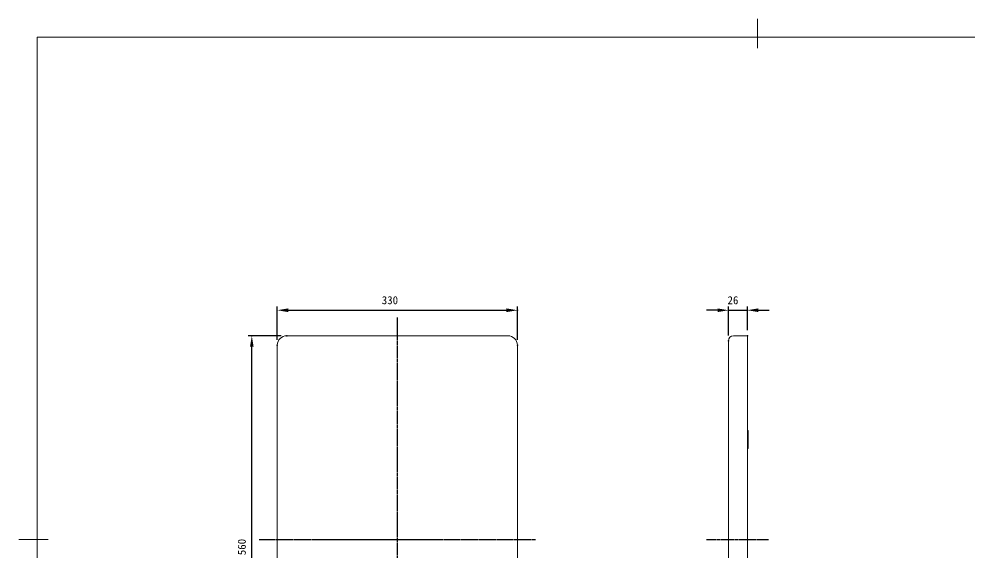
# Model space of a CAD drawing. Units: millimetres, scale not verified. Extents: x -203 to 203, y -143 to 143.
# Drawn here: x -203 to 57.6, y -2.9 to 143 of the extents above; entities that cross this region are included whole.
import ezdxf
from ezdxf.enums import TextEntityAlignment as Align

# ---------------------------------------------------------------- set-up
doc = ezdxf.new("R2010")
doc.units = ezdxf.units.MM
doc.header["$LTSCALE"] = 0.5
doc.header["$PDMODE"] = 32
doc.header["$PDSIZE"] = 0.1
doc.linetypes.add('USER1', pattern=[1.259843, 0.787402, -0.15748, 0.15748, -0.15748])
for name, color, linetype, lineweight in [('0-1_DIMENSION_LINES$02_DIMENSI', 7, 'Continuous', 25), ('0-4_図面_FORMAT$01_WAKU$OUT_LINE', 6, 'Continuous', 18), ('0-8_DIMENSION_LINES$03_LINES', 7, 'Continuous', 18), ('0-9_DIMENSION_LINES$01_CENTER_', 7, 'USER1', 25)]:
    doc.layers.add(name, color=color, linetype=linetype, lineweight=lineweight)
doc.layers.add('0-2_DEFPOINTS', color=7, linetype='Continuous')
doc.styles.add('ＭＳ ゴシック', font='')
doc.styles.get('ＭＳ ゴシック').set_extended_font_data('MS Gothic')

# ---------------------------------------------------------------- blocks, each defined once
blk = doc.blocks.new('D2')
at = {"layer": '0-1_DIMENSION_LINES$02_DIMENSI'}
for p, q in [((-201.8, 672), (-220, 672)), ((-218, 454), (-218, 666)), ((-201.8, 448), (-220, 448))]:
    blk.add_line(p, q, dxfattribs=at)
for points in [[(-217, 666), (-219, 666), (-218, 672)], [(-219, 454), (-217, 454), (-218, 448)]]:
    blk.add_solid(points, dxfattribs=at)
at = {"layer": '0-2_DEFPOINTS'}
for p in [(-218, 672), (-198.8, 672), (-198.8, 448)]:
    blk.add_point(p, dxfattribs=at)
at = {"layer": '0-1_DIMENSION_LINES$02_DIMENSI', "style": 'ＭＳ ゴシック'}
blk.add_text('560', height=4.399, rotation=90, dxfattribs=at).set_placement((-220, 551.429), align=Align.BOTTOM_LEFT)
blk = doc.blocks.new('D3')
at = {"layer": '0-1_DIMENSION_LINES$02_DIMENSI'}
for p, q in [((-204, 669.8), (-204, 688)), ((-72, 669.8), (-72, 688)), ((-198, 686), (-78, 686))]:
    blk.add_line(p, q, dxfattribs=at)
for points in [[(-198, 687), (-198, 685), (-204, 686)], [(-78, 685), (-78, 687), (-72, 686)]]:
    blk.add_solid(points, dxfattribs=at)
at = {"layer": '0-2_DEFPOINTS'}
for p in [(-72, 686), (-204, 666.8), (-72, 666.8)]:
    blk.add_point(p, dxfattribs=at)
at = {"layer": '0-1_DIMENSION_LINES$02_DIMENSI', "style": 'ＭＳ ゴシック'}
blk.add_text('330', height=4.399, dxfattribs=at).set_placement((-146.571, 688), align=Align.BOTTOM_LEFT)
blk = doc.blocks.new('D16')
at = {"layer": '0-1_DIMENSION_LINES$02_DIMENSI'}
for p, q in [((44, 672.2), (44, 688)), ((54.4, 675), (54.4, 688)), ((38, 686), (32.001, 686)), ((44, 686), (54.4, 686)), ((60.4, 686), (66.399, 686))]:
    blk.add_line(p, q, dxfattribs=at)
for points in [[(38, 685), (38, 687), (44, 686)], [(60.4, 687), (60.4, 685), (54.4, 686)]]:
    blk.add_solid(points, dxfattribs=at)
at = {"layer": '0-2_DEFPOINTS'}
for p in [(54.4, 686), (44, 669.2), (54.4, 672)]:
    blk.add_point(p, dxfattribs=at)
at = {"layer": '0-1_DIMENSION_LINES$02_DIMENSI', "style": 'ＭＳ ゴシック'}
blk.add_text('26', height=4.399, dxfattribs=at).set_placement((43.486, 688), align=Align.BOTTOM_LEFT)

msp = doc.modelspace()

# ---------------------------------------------------------------- linework, layer by layer
at = {"layer": '0-4_図面_FORMAT$01_WAKU$OUT_LINE'}
for p, q in [((0, 135), (0, 143)), ((-198, 138), (-198, -138)), ((198, 138), (-198, 138)), ((-195, 0), (-203, 0))]:
    msp.add_line(p, q, dxfattribs=at)
at = {"layer": '0-8_DIMENSION_LINES$03_LINES'}
for p, q in [((-68.6, 56), (-129.4, 56)), ((-132, 53.4), (-132, -53.4)), ((-66, -53.4), (-66, 53.4)), ((-8, 54.6), (-8, -54.6))]:
    msp.add_line(p, q, dxfattribs=at)
msp.add_lwpolyline([(-6.6, -56), (-2.8, -56), (-2.8, 56), (-6.6, 56)], dxfattribs=at)
msp.add_lwpolyline([(-2.8, 30), (-2.6, 30), (-2.6, 25), (-2.8, 25)], close=True, dxfattribs=at)
for centre, radius, start, end in [((-129.4, 53.4), 2.6, 90, 180), ((-68.6, 53.4), 2.6, 0, 90), ((-6.6, 54.6), 1.4, 90, 180)]:
    msp.add_arc(centre, radius, start, end, dxfattribs=at)
at = {"layer": '0-9_DIMENSION_LINES$01_CENTER_'}
for p, q in [((-99, -61), (-99, 61)), ((-137, 0), (-61, 0)), ((-14, 0), (3, 0))]:
    msp.add_line(p, q, dxfattribs=at)

# ---------------------------------------------------------------- block references
at = {"layer": '0-1_DIMENSION_LINES$02_DIMENSI', "xscale": 0.5, "yscale": 0.5}
for name in ['D3', 'D16', 'D2']:
    msp.add_blockref(name, (-30, -280), dxfattribs=at)

doc.saveas('drawing.dxf')
